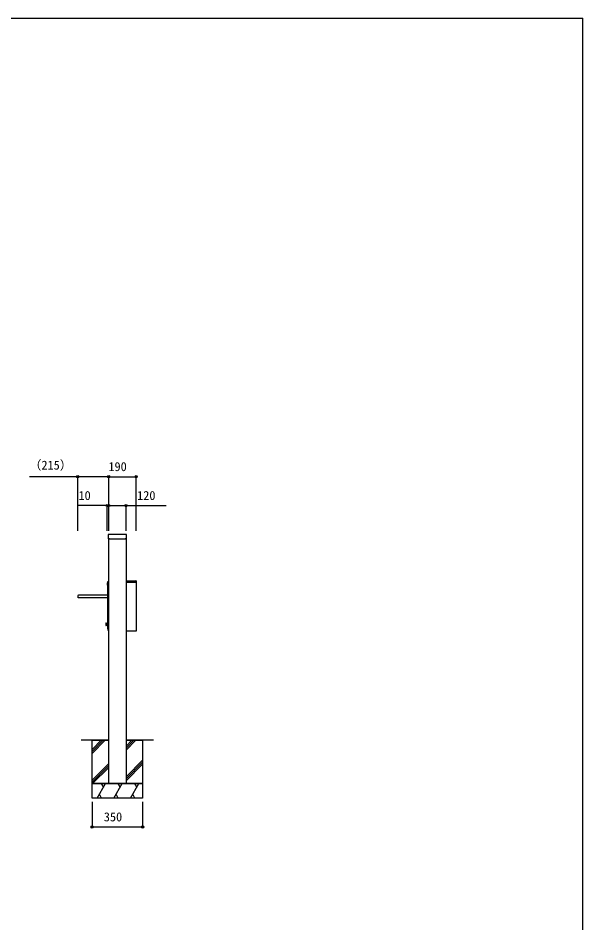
# Model space of a CAD drawing. Units: millimetres, scale not verified. Extents: x -4375 to 4375, y -6499 to 6472.
# Drawn here: x 462 to 4375, y -13 to 6251 of the extents above; entities that cross this region are included whole.
import ezdxf
from ezdxf.enums import TextEntityAlignment as Align

# ---------------------------------------------------------------- set-up
doc = ezdxf.new("R2010")
doc.units = ezdxf.units.MM
doc.header["$LTSCALE"] = 30
for name, color, linetype in [('0-2_YKK_A1', 4, 'Continuous'), ('0-3_YKK_D', 6, 'Continuous'), ('0-4_YKK_ZWAK', 7, 'Continuous')]:
    doc.layers.add(name, color=color, linetype=linetype)
doc.styles.add('ＭＳ ゴシック', font='')
doc.styles.get('ＭＳ ゴシック').set_extended_font_data('MS Gothic')

msp = doc.modelspace()

# ---------------------------------------------------------------- linework, layer by layer
at = {"layer": '0-2_YKK_A1'}
for p, q in [((1087, 2673.86), (1087, 2646.1)), ((1087.8, 2645.3), (1090.7, 2645.3)), ((1091.61, 2645.36), (1090.7, 2645.3)), ((1091.82, 2645.36), (1093.68, 2645.36)), ((1094.8, 2645.3), (1093.89, 2645.36)), ((1094.8, 2645.3), (1205.2, 2645.3)), ((1206.11, 2645.36), (1205.2, 2645.3)), ((1206.32, 2645.36), (1208.18, 2645.36)), ((1209.3, 2645.3), (1208.39, 2645.36)), ((1209.3, 2645.3), (1212.2, 2645.3)), ((1213, 2646.1), (1213, 2673.86)), ((1080, 2337.8), (1080, 2326.8)), ((1080, 2329.2), (1080, 2326.8)), ((1080.5, 2326.84), (1080.5, 2326.8)), ((1080.7, 2326.88), (1080.7, 2024.4)), ((1083, 2337.8), (1083, 2329.8)), ((1210, 2355.8), (1279, 2355.8)), ((1210, 2345.8), (1275, 2345.8)), ((1279, 2355.78), (1279, 2349.8)), ((1279.18, 2354.8), (1279.5, 2354.8)), ((1279.3, 2354.3), (1279.3, 2344.8)), ((1279.8, 2344.8), (1279.3, 2344.8)), ((1279.8, 2344.8), (1279.8, 2006.8)), ((1280, 2354.8), (1280, 2345.8)), ((875.5, 2249.8), (875.5, 2237.9)), ((876.1, 2249.8), (876.1, 2237.9)), ((876.63, 2240.3), (876.1, 2240.3)), ((876.5, 2249.8), (876.5, 2241.3)), ((876.7, 2240.3), (876.63, 2240.3)), ((880.5, 2254.8), (880.5, 2253.8)), ((1090, 2254.8), (880.5, 2254.8)), ((1088, 2237.3), (880.5, 2237.3)), ((1070, 2064.3), (1073, 2064.3)), ((1070, 2064.3), (1070, 2046.3)), ((1070, 2046.3), (1073, 2046.3)), ((1073, 2064.3), (1073, 2046.3)), ((1073, 2062.8), (1080.7, 2062.8)), ((1073, 2047.8), (1080.7, 2047.8)), ((1081.72, 2024.4), (1080.7, 2024.4)), ((1081.4, 2024.4), (1081.4, 2024.3)), ((1276.8, 2005.8), (1210, 2005.8)), ((1246.36, 2006.3), (1246.36, 2005.8)), ((1254.85, 2006.3), (1254.85, 2005.8)), ((1276.8, 2006.8), (1276.8, 2005.8)), ((1279.8, 2006.8), (1276.8, 2006.8)), ((1277.6, 2006.3), (1276.8, 2006.3)), ((1277.6, 2006.8), (1277.6, 2006.3)), ((1090, 1250.8), (900, 1250.8)), ((975, 1250.8), (1090, 1250.8)), ((975, 1187.78), (1038.02, 1250.8)), ((975, 1173.64), (1052.16, 1250.8)), ((975, 1159.5), (1066.3, 1250.8)), ((1400, 1250.8), (1210, 1250.8)), ((1210, 1210.65), (1250.15, 1250.8)), ((1210, 1196.51), (1264.29, 1250.8)), ((1210, 1182.36), (1278.44, 1250.8)), ((975, 975.65), (1090, 1090.65)), ((975, 961.51), (1090, 1076.51)), ((1210, 998.52), (1325, 1113.52)), ((1210, 984.37), (1325, 1099.37)), ((1210, 970.23), (1325, 1085.23)), ((978.44, 950.8), (1090, 1062.36)), ((1010.03, 850.8), (1067.77, 950.8)), ((1038.03, 950.8), (1052.9, 925.05)), ((1125.5, 850.8), (1183.24, 950.8)), ((1153.5, 950.8), (1168.37, 925.05)), ((1240.97, 850.8), (1298.71, 950.8)), ((1268.97, 950.8), (1283.84, 925.05)), ((1040.17, 851.03), (1025.17, 877.01)), ((1155.64, 851.03), (1140.64, 877.01)), ((1271.11, 851.03), (1256.11, 877.01)), ((980.17, 851.03), (980.3, 850.8)), ((1095.64, 851.03), (1095.77, 850.8)), ((1211.11, 851.03), (1211.24, 850.8))]:
    msp.add_line(p, q, dxfattribs=at)
for points in [[(1210, 2645.3), (1210, 1250.8), (1210, 950.8), (1090, 950.8), (1090, 1250.8), (1090, 2645.3)], [(1279.5, 2354.8), (1279.5, 2345.8), (1280, 2345.8)], [(876.7, 2240.3), (876.7, 2240.05), (876.7, 2237.9)], [(1210, 1250.8), (1325, 1250.8), (1325, 950.8), (975, 950.8), (975, 1250.8)]]:
    msp.add_lwpolyline(points, dxfattribs=at)
msp.add_lwpolyline([(975, 950.8), (1325, 950.8), (1325, 850.8), (975, 850.8)], close=True, dxfattribs=at)
for centre, radius, start, end in [((1088.5, 2673.86), 1.5, 91.73613, 180.02696), ((1150, 675.8), 2000.5, 88.23692, 91.76308), ((1211.5, 2673.86), 1.5, 359.97304, 88.26387), ((1098.01, 2337.8), 18, 116.41444, 180), ((1080.01, 2329.8), 3, 270, 0), ((1081.01, 2326.8), 1, 179.99999, 252.54157), ((1081.01, 2326.8), 0.5, 179.99999, 233.12813), ((1098.01, 2337.8), 15, 122.26481, 180), ((1275.01, 2349.8), 4, 270, 0), ((1279.01, 2354.8), 1, 0, 90), ((1279.01, 2354.8), 0.5, 0, 90), ((1278.31, 2354.3), 1, 0, 45.573), ((880.5, 2249.8), 5, 90, 180), ((876.1, 2237.9), 0.6, 180, 0), ((880.5, 2249.8), 4.4, 90, 180), ((880.5, 2249.8), 4, 90, 180), ((880.5, 2241.3), 4, 180, 270), ((1088, 2241.3), 4, 270, 300), ((1099.41, 2024.3), 18, 179.99999, 238.49061), ((1081.71, 2023.9), 0.5, 1.62794, 90), ((1099.31, 2024.4), 17.1, 181.62794, 237.02334), ((1277.61, 2007.3), 1, 270, 330)]:
    msp.add_arc(centre, radius, start, end, dxfattribs=at)
for centre, major_axis, ratio, start_param, end_param in [((1087.8, 2646.1), (-0.568, -0.568), 0.99628, 5.4996506, 7.06672), ((1091.82, 2645.34), (0.3, 0), 0.061163, 1.5707963, 2.3561945), ((1093.68, 2645.34), (0.3, 0), 0.061163, 0.7853982, 1.5707963), ((1206.32, 2645.34), (0.3, 0), 0.061163, 1.5707963, 2.3561945), ((1208.18, 2645.34), (0.3, 0), 0.061163, 0.7853982, 1.5707963), ((1212.2, 2646.1), (0.568, -0.568), 0.99628, 5.4996506, 7.06672)]:
    msp.add_ellipse(centre, major_axis=major_axis, ratio=ratio, start_param=start_param, end_param=end_param, dxfattribs=at)
at = {"layer": '0-3_YKK_D'}
for p, q in [((875.5, 2701.8), (875.5, 3076.8)), ((1090, 2701.8), (1090, 3076.8)), ((1090, 2701.8), (1090, 3076.8)), ((1090, 3075.8), (1280, 3075.8)), ((1280, 2701.8), (1280, 3076.8)), ((1080, 2875.8), (873.75, 2875.8)), ((1080, 2701.8), (1080, 2876.8)), ((1090, 2875.8), (1080, 2875.8)), ((1090, 2701.8), (1090, 2876.8)), ((1090, 2701.8), (1090, 2876.8)), ((1090, 2875.8), (1120, 2875.8)), ((1210, 2701.8), (1210, 2876.8)), ((975, 824.8), (975, 649.8)), ((1325, 824.8), (1325, 649.8)), ((975, 650.8), (1325, 650.8))]:
    msp.add_line(p, q, dxfattribs=at)
for points in [[(1090, 3075.8), (875.5, 3075.8), (541.32, 3075.8)], [(1090, 2875.8), (1210, 2875.8), (1488, 2875.8)]]:
    msp.add_lwpolyline(points, dxfattribs=at)
for centre in [(875.5, 3075.8), (1090, 3075.8), (1090, 3075.8), (1280, 3075.8), (1080, 2875.8), (1090, 2875.8), (1090, 2875.8), (1210, 2875.8), (975, 650.8), (1325, 650.8)]:
    msp.add_circle(centre, 7.5, dxfattribs=at)
at = {"layer": '0-4_YKK_ZWAK'}
msp.add_line((-4375, 6250.8), (4375, 6250.8), dxfattribs=at)
msp.add_lwpolyline([(-4375, -6499.2), (4375, -6499.2), (4375, 6250.8)], dxfattribs=at)

# ---------------------------------------------------------------- texts
at = {"layer": '0-3_YKK_D', "style": 'ＭＳ ゴシック'}
for s, p in [('（215）', (539.11, 3105.94)), ('190', (1087.93, 3095.8)), ('10', (880.71, 2895.8)), ('120', (1286.9, 2895.8)), ('350', (1056.31, 670.8))]:
    msp.add_text(s, height=62.32, dxfattribs=at).set_placement(p, align=Align.BOTTOM_LEFT)

doc.saveas('drawing.dxf')
